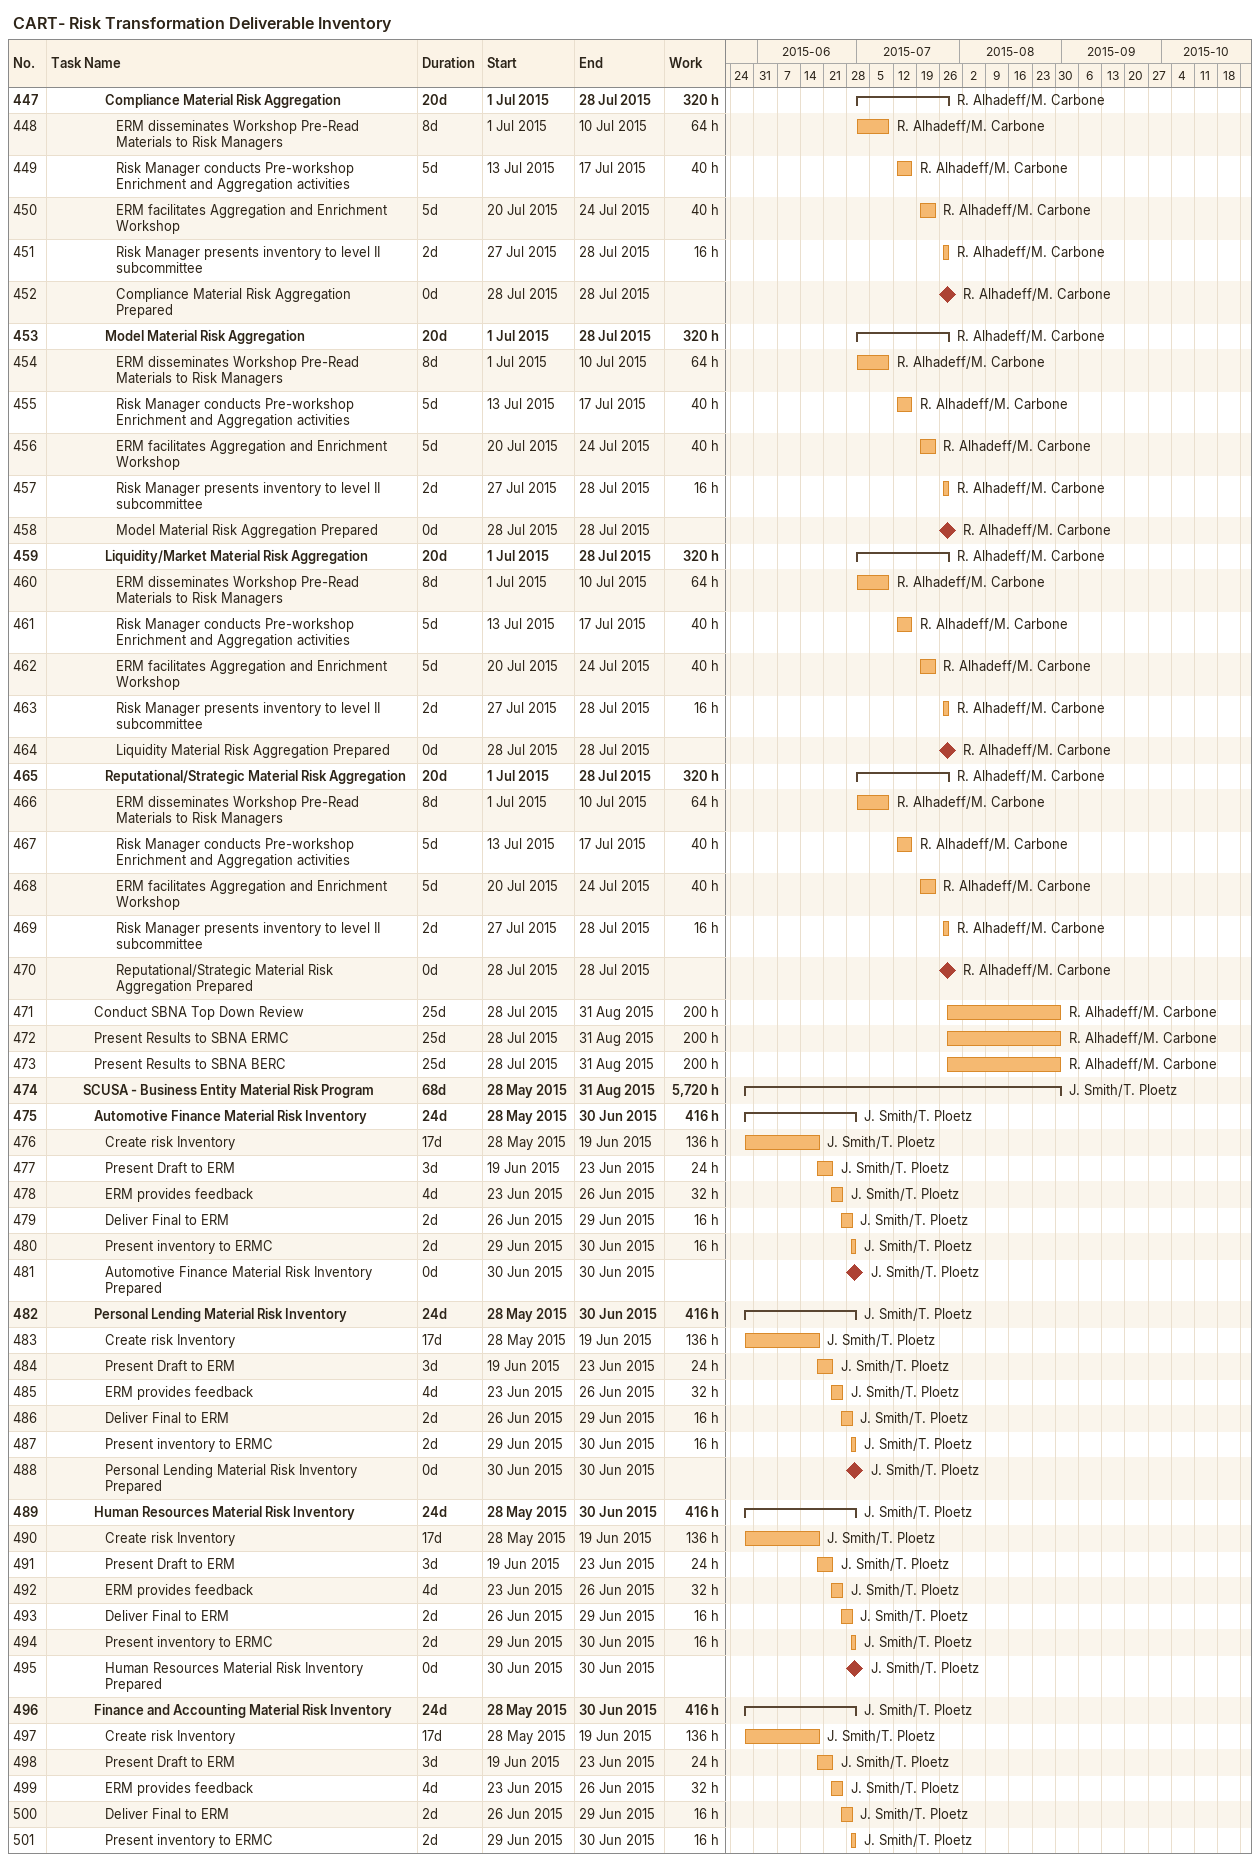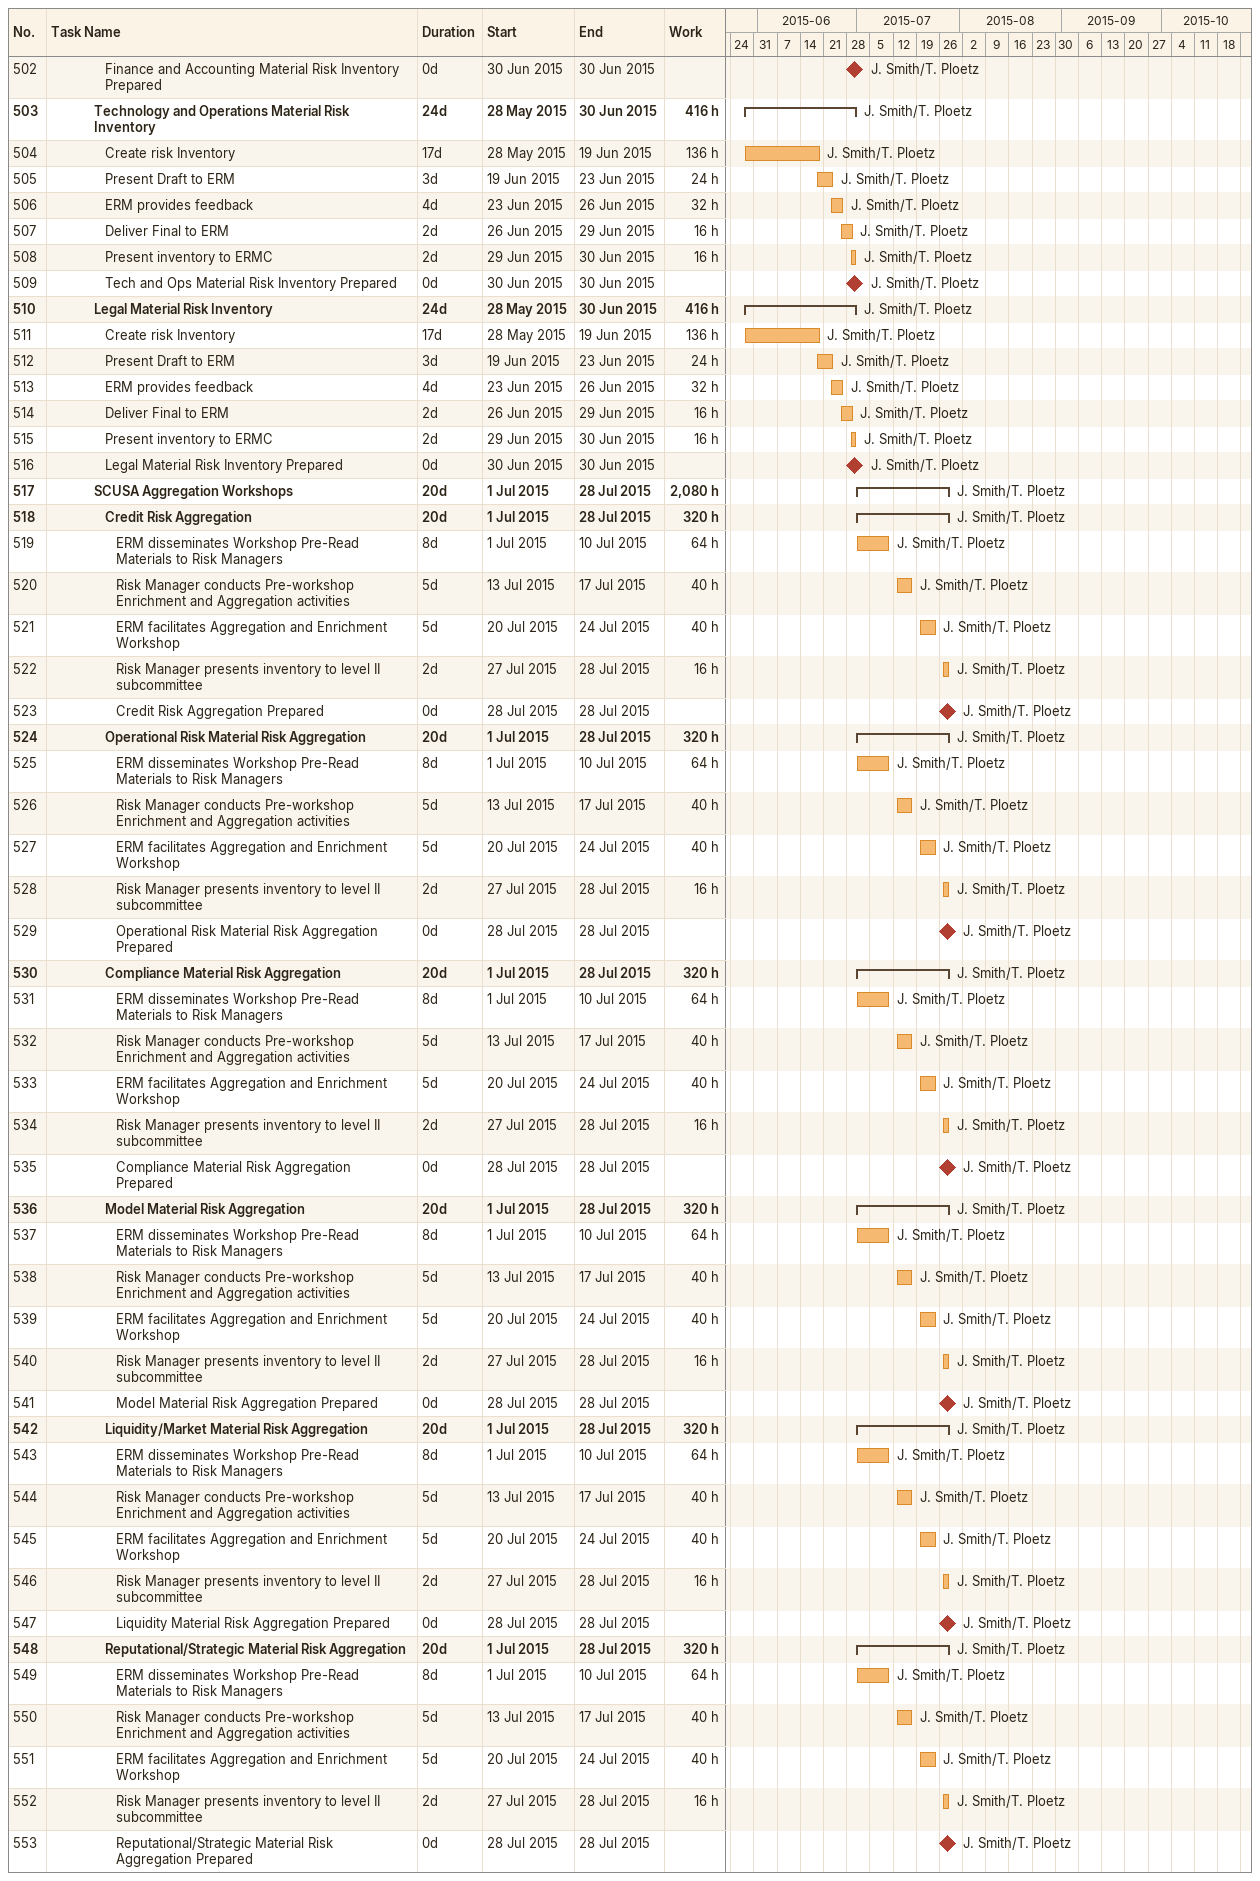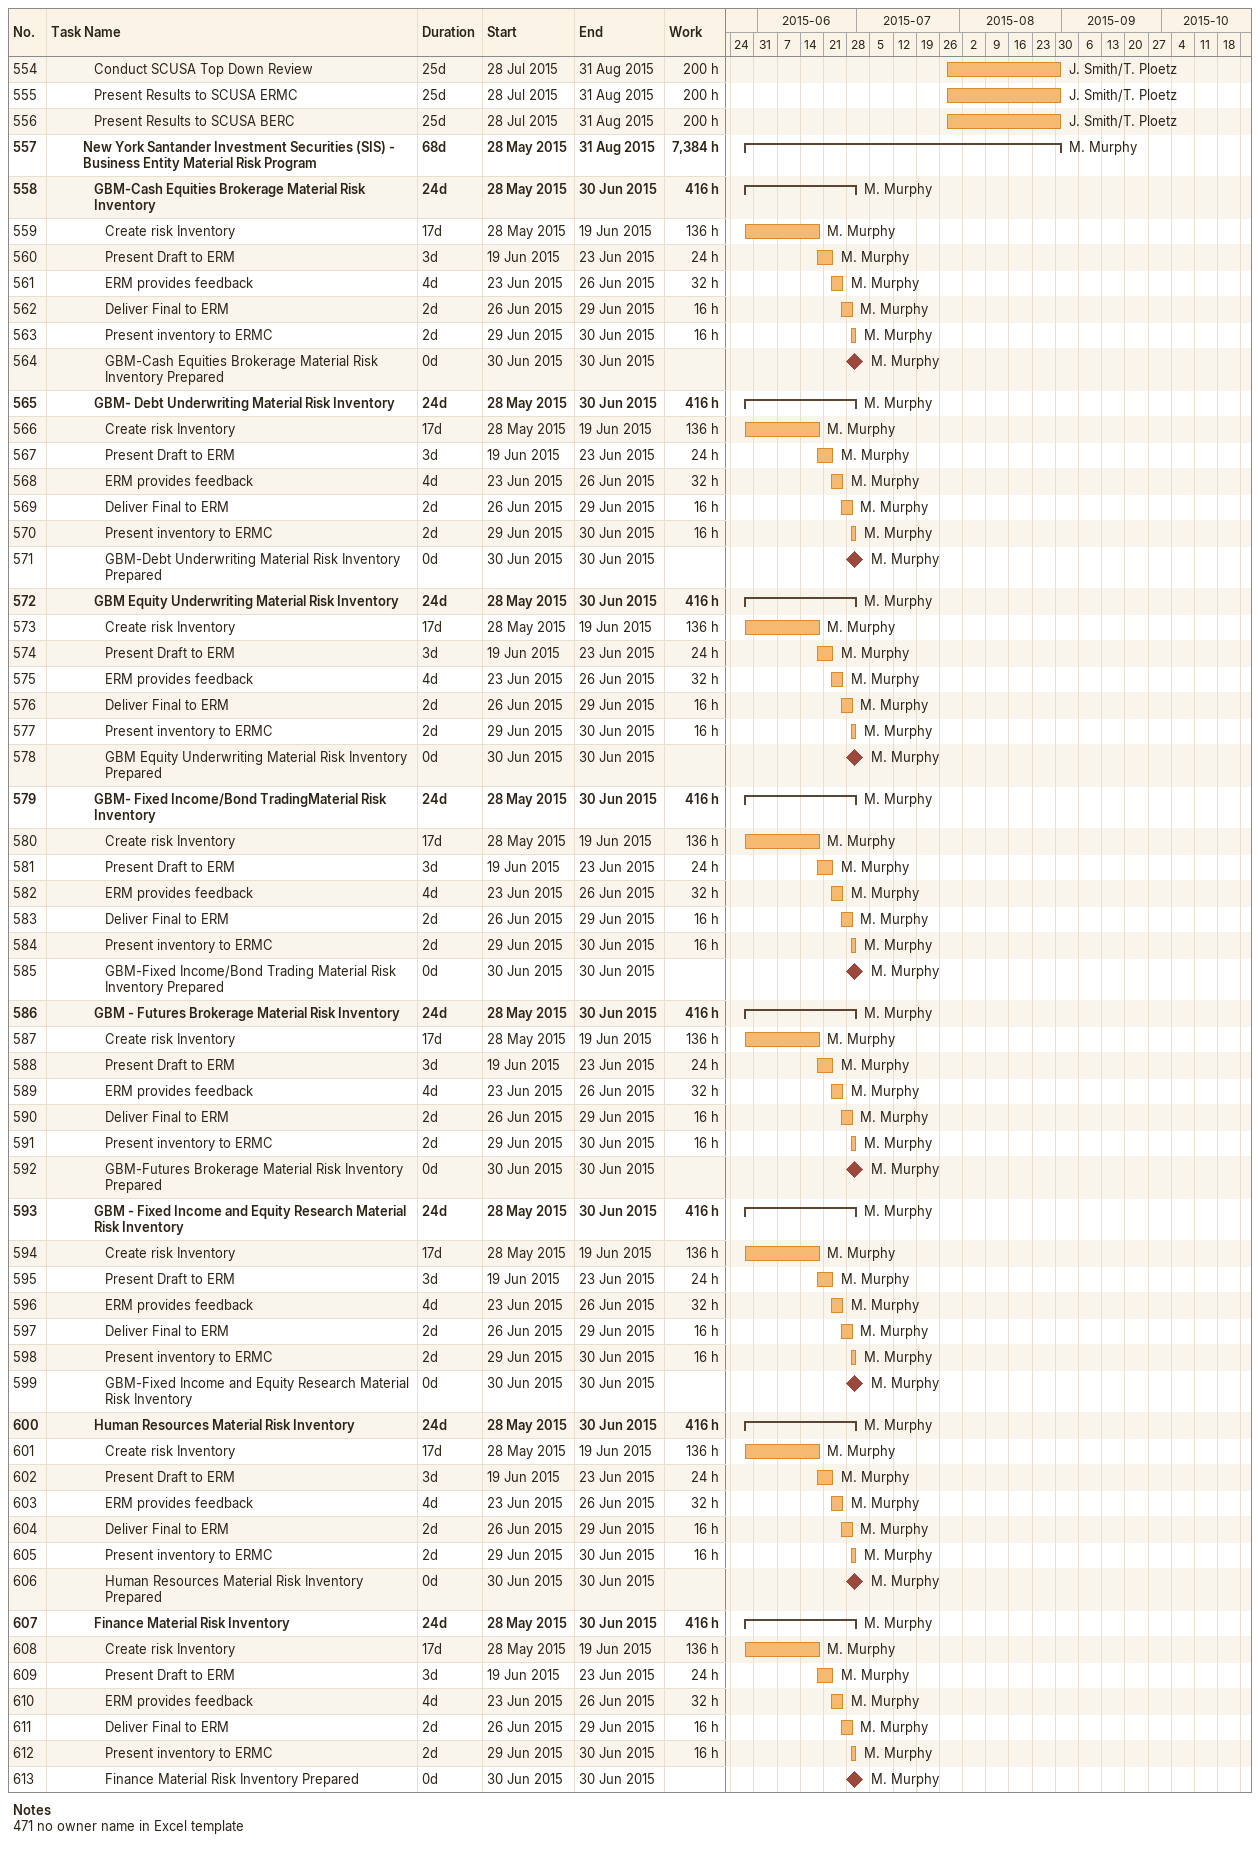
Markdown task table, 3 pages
CART- Risk Transformation Deliverable Inventory

| ID | Level | Task | Duration | Start | Finish | Resources | Work (h) |
|---|---|---|---|---|---|---|---|
| 447 | 6 | **Compliance Material Risk Aggregation** | 20d | 2015-07-01 | 2015-07-28 | R. Alhadeff/M. Carbone | 320 |
| 448 | 7 | ERM disseminates Workshop Pre-Read Materials to Risk Managers | 8d | 2015-07-01 | 2015-07-10 | R. Alhadeff/M. Carbone | 64 |
| 449 | 7 | Risk Manager conducts Pre-workshop Enrichment and Aggregation activities | 5d | 2015-07-13 | 2015-07-17 | R. Alhadeff/M. Carbone | 40 |
| 450 | 7 | ERM facilitates Aggregation and Enrichment Workshop | 5d | 2015-07-20 | 2015-07-24 | R. Alhadeff/M. Carbone | 40 |
| 451 | 7 | Risk Manager presents inventory to level II subcommittee | 2d | 2015-07-27 | 2015-07-28 | R. Alhadeff/M. Carbone | 16 |
| 452 | 7 | Compliance Material Risk Aggregation Prepared | 0d | 2015-07-28 | 2015-07-28 | R. Alhadeff/M. Carbone |  |
| 453 | 6 | **Model Material Risk Aggregation** | 20d | 2015-07-01 | 2015-07-28 | R. Alhadeff/M. Carbone | 320 |
| 454 | 7 | ERM disseminates Workshop Pre-Read Materials to Risk Managers | 8d | 2015-07-01 | 2015-07-10 | R. Alhadeff/M. Carbone | 64 |
| 455 | 7 | Risk Manager conducts Pre-workshop Enrichment and Aggregation activities | 5d | 2015-07-13 | 2015-07-17 | R. Alhadeff/M. Carbone | 40 |
| 456 | 7 | ERM facilitates Aggregation and Enrichment Workshop | 5d | 2015-07-20 | 2015-07-24 | R. Alhadeff/M. Carbone | 40 |
| 457 | 7 | Risk Manager presents inventory to level II subcommittee | 2d | 2015-07-27 | 2015-07-28 | R. Alhadeff/M. Carbone | 16 |
| 458 | 7 | Model Material Risk Aggregation Prepared | 0d | 2015-07-28 | 2015-07-28 | R. Alhadeff/M. Carbone |  |
| 459 | 6 | **Liquidity/Market Material Risk Aggregation** | 20d | 2015-07-01 | 2015-07-28 | R. Alhadeff/M. Carbone | 320 |
| 460 | 7 | ERM disseminates Workshop Pre-Read Materials to Risk Managers | 8d | 2015-07-01 | 2015-07-10 | R. Alhadeff/M. Carbone | 64 |
| 461 | 7 | Risk Manager conducts Pre-workshop Enrichment and Aggregation activities | 5d | 2015-07-13 | 2015-07-17 | R. Alhadeff/M. Carbone | 40 |
| 462 | 7 | ERM facilitates Aggregation and Enrichment Workshop | 5d | 2015-07-20 | 2015-07-24 | R. Alhadeff/M. Carbone | 40 |
| 463 | 7 | Risk Manager presents inventory to level II subcommittee | 2d | 2015-07-27 | 2015-07-28 | R. Alhadeff/M. Carbone | 16 |
| 464 | 7 | Liquidity Material Risk Aggregation Prepared | 0d | 2015-07-28 | 2015-07-28 | R. Alhadeff/M. Carbone |  |
| 465 | 6 | **Reputational/Strategic Material Risk Aggregation** | 20d | 2015-07-01 | 2015-07-28 | R. Alhadeff/M. Carbone | 320 |
| 466 | 7 | ERM disseminates Workshop Pre-Read Materials to Risk Managers | 8d | 2015-07-01 | 2015-07-10 | R. Alhadeff/M. Carbone | 64 |
| 467 | 7 | Risk Manager conducts Pre-workshop Enrichment and Aggregation activities | 5d | 2015-07-13 | 2015-07-17 | R. Alhadeff/M. Carbone | 40 |
| 468 | 7 | ERM facilitates Aggregation and Enrichment Workshop | 5d | 2015-07-20 | 2015-07-24 | R. Alhadeff/M. Carbone | 40 |
| 469 | 7 | Risk Manager presents inventory to level II subcommittee | 2d | 2015-07-27 | 2015-07-28 | R. Alhadeff/M. Carbone | 16 |
| 470 | 7 | Reputational/Strategic Material Risk Aggregation Prepared | 0d | 2015-07-28 | 2015-07-28 | R. Alhadeff/M. Carbone |  |
| 471 | 5 | Conduct SBNA Top Down Review | 25d | 2015-07-28 | 2015-08-31 | R. Alhadeff/M. Carbone | 200 |
| 472 | 5 | Present Results to SBNA ERMC | 25d | 2015-07-28 | 2015-08-31 | R. Alhadeff/M. Carbone | 200 |
| 473 | 5 | Present Results to SBNA BERC | 25d | 2015-07-28 | 2015-08-31 | R. Alhadeff/M. Carbone | 200 |
| 474 | 4 | **SCUSA - Business Entity Material Risk Program** | 68d | 2015-05-28 | 2015-08-31 | J. Smith/T. Ploetz | 5720 |
| 475 | 5 | **Automotive Finance Material Risk Inventory** | 24d | 2015-05-28 | 2015-06-30 | J. Smith/T. Ploetz | 416 |
| 476 | 6 | Create risk Inventory | 17d | 2015-05-28 | 2015-06-19 | J. Smith/T. Ploetz | 136 |
| 477 | 6 | Present Draft to ERM | 3d | 2015-06-19 | 2015-06-23 | J. Smith/T. Ploetz | 24 |
| 478 | 6 | ERM provides feedback | 4d | 2015-06-23 | 2015-06-26 | J. Smith/T. Ploetz | 32 |
| 479 | 6 | Deliver Final to ERM | 2d | 2015-06-26 | 2015-06-29 | J. Smith/T. Ploetz | 16 |
| 480 | 6 | Present inventory to ERMC | 2d | 2015-06-29 | 2015-06-30 | J. Smith/T. Ploetz | 16 |
| 481 | 6 | Automotive Finance Material Risk Inventory Prepared | 0d | 2015-06-30 | 2015-06-30 | J. Smith/T. Ploetz |  |
| 482 | 5 | **Personal Lending Material Risk Inventory** | 24d | 2015-05-28 | 2015-06-30 | J. Smith/T. Ploetz | 416 |
| 483 | 6 | Create risk Inventory | 17d | 2015-05-28 | 2015-06-19 | J. Smith/T. Ploetz | 136 |
| 484 | 6 | Present Draft to ERM | 3d | 2015-06-19 | 2015-06-23 | J. Smith/T. Ploetz | 24 |
| 485 | 6 | ERM provides feedback | 4d | 2015-06-23 | 2015-06-26 | J. Smith/T. Ploetz | 32 |
| 486 | 6 | Deliver Final to ERM | 2d | 2015-06-26 | 2015-06-29 | J. Smith/T. Ploetz | 16 |
| 487 | 6 | Present inventory to ERMC | 2d | 2015-06-29 | 2015-06-30 | J. Smith/T. Ploetz | 16 |
| 488 | 6 | Personal Lending Material Risk Inventory Prepared | 0d | 2015-06-30 | 2015-06-30 | J. Smith/T. Ploetz |  |
| 489 | 5 | **Human Resources Material Risk Inventory** | 24d | 2015-05-28 | 2015-06-30 | J. Smith/T. Ploetz | 416 |
| 490 | 6 | Create risk Inventory | 17d | 2015-05-28 | 2015-06-19 | J. Smith/T. Ploetz | 136 |
| 491 | 6 | Present Draft to ERM | 3d | 2015-06-19 | 2015-06-23 | J. Smith/T. Ploetz | 24 |
| 492 | 6 | ERM provides feedback | 4d | 2015-06-23 | 2015-06-26 | J. Smith/T. Ploetz | 32 |
| 493 | 6 | Deliver Final to ERM | 2d | 2015-06-26 | 2015-06-29 | J. Smith/T. Ploetz | 16 |
| 494 | 6 | Present inventory to ERMC | 2d | 2015-06-29 | 2015-06-30 | J. Smith/T. Ploetz | 16 |
| 495 | 6 | Human Resources Material Risk Inventory Prepared | 0d | 2015-06-30 | 2015-06-30 | J. Smith/T. Ploetz |  |
| 496 | 5 | **Finance and Accounting Material Risk Inventory** | 24d | 2015-05-28 | 2015-06-30 | J. Smith/T. Ploetz | 416 |
| 497 | 6 | Create risk Inventory | 17d | 2015-05-28 | 2015-06-19 | J. Smith/T. Ploetz | 136 |
| 498 | 6 | Present Draft to ERM | 3d | 2015-06-19 | 2015-06-23 | J. Smith/T. Ploetz | 24 |
| 499 | 6 | ERM provides feedback | 4d | 2015-06-23 | 2015-06-26 | J. Smith/T. Ploetz | 32 |
| 500 | 6 | Deliver Final to ERM | 2d | 2015-06-26 | 2015-06-29 | J. Smith/T. Ploetz | 16 |
| 501 | 6 | Present inventory to ERMC | 2d | 2015-06-29 | 2015-06-30 | J. Smith/T. Ploetz | 16 |
| 502 | 6 | Finance and Accounting Material Risk Inventory Prepared | 0d | 2015-06-30 | 2015-06-30 | J. Smith/T. Ploetz |  |
| 503 | 5 | **Technology and Operations Material Risk Inventory** | 24d | 2015-05-28 | 2015-06-30 | J. Smith/T. Ploetz | 416 |
| 504 | 6 | Create risk Inventory | 17d | 2015-05-28 | 2015-06-19 | J. Smith/T. Ploetz | 136 |
| 505 | 6 | Present Draft to ERM | 3d | 2015-06-19 | 2015-06-23 | J. Smith/T. Ploetz | 24 |
| 506 | 6 | ERM provides feedback | 4d | 2015-06-23 | 2015-06-26 | J. Smith/T. Ploetz | 32 |
| 507 | 6 | Deliver Final to ERM | 2d | 2015-06-26 | 2015-06-29 | J. Smith/T. Ploetz | 16 |
| 508 | 6 | Present inventory to ERMC | 2d | 2015-06-29 | 2015-06-30 | J. Smith/T. Ploetz | 16 |
| 509 | 6 | Tech and Ops Material Risk Inventory Prepared | 0d | 2015-06-30 | 2015-06-30 | J. Smith/T. Ploetz |  |
| 510 | 5 | **Legal Material Risk Inventory** | 24d | 2015-05-28 | 2015-06-30 | J. Smith/T. Ploetz | 416 |
| 511 | 6 | Create risk Inventory | 17d | 2015-05-28 | 2015-06-19 | J. Smith/T. Ploetz | 136 |
| 512 | 6 | Present Draft to ERM | 3d | 2015-06-19 | 2015-06-23 | J. Smith/T. Ploetz | 24 |
| 513 | 6 | ERM provides feedback | 4d | 2015-06-23 | 2015-06-26 | J. Smith/T. Ploetz | 32 |
| 514 | 6 | Deliver Final to ERM | 2d | 2015-06-26 | 2015-06-29 | J. Smith/T. Ploetz | 16 |
| 515 | 6 | Present inventory to ERMC | 2d | 2015-06-29 | 2015-06-30 | J. Smith/T. Ploetz | 16 |
| 516 | 6 | Legal Material Risk Inventory Prepared | 0d | 2015-06-30 | 2015-06-30 | J. Smith/T. Ploetz |  |
| 517 | 5 | **SCUSA Aggregation Workshops** | 20d | 2015-07-01 | 2015-07-28 | J. Smith/T. Ploetz | 2080 |
| 518 | 6 | **Credit Risk Aggregation** | 20d | 2015-07-01 | 2015-07-28 | J. Smith/T. Ploetz | 320 |
| 519 | 7 | ERM disseminates Workshop Pre-Read Materials to Risk Managers | 8d | 2015-07-01 | 2015-07-10 | J. Smith/T. Ploetz | 64 |
| 520 | 7 | Risk Manager conducts Pre-workshop Enrichment and Aggregation activities | 5d | 2015-07-13 | 2015-07-17 | J. Smith/T. Ploetz | 40 |
| 521 | 7 | ERM facilitates Aggregation and Enrichment Workshop | 5d | 2015-07-20 | 2015-07-24 | J. Smith/T. Ploetz | 40 |
| 522 | 7 | Risk Manager presents inventory to level II subcommittee | 2d | 2015-07-27 | 2015-07-28 | J. Smith/T. Ploetz | 16 |
| 523 | 7 | Credit Risk Aggregation Prepared | 0d | 2015-07-28 | 2015-07-28 | J. Smith/T. Ploetz |  |
| 524 | 6 | **Operational Risk Material Risk Aggregation** | 20d | 2015-07-01 | 2015-07-28 | J. Smith/T. Ploetz | 320 |
| 525 | 7 | ERM disseminates Workshop Pre-Read Materials to Risk Managers | 8d | 2015-07-01 | 2015-07-10 | J. Smith/T. Ploetz | 64 |
| 526 | 7 | Risk Manager conducts Pre-workshop Enrichment and Aggregation activities | 5d | 2015-07-13 | 2015-07-17 | J. Smith/T. Ploetz | 40 |
| 527 | 7 | ERM facilitates Aggregation and Enrichment Workshop | 5d | 2015-07-20 | 2015-07-24 | J. Smith/T. Ploetz | 40 |
| 528 | 7 | Risk Manager presents inventory to level II subcommittee | 2d | 2015-07-27 | 2015-07-28 | J. Smith/T. Ploetz | 16 |
| 529 | 7 | Operational Risk Material Risk Aggregation Prepared | 0d | 2015-07-28 | 2015-07-28 | J. Smith/T. Ploetz |  |
| 530 | 6 | **Compliance Material Risk Aggregation** | 20d | 2015-07-01 | 2015-07-28 | J. Smith/T. Ploetz | 320 |
| 531 | 7 | ERM disseminates Workshop Pre-Read Materials to Risk Managers | 8d | 2015-07-01 | 2015-07-10 | J. Smith/T. Ploetz | 64 |
| 532 | 7 | Risk Manager conducts Pre-workshop Enrichment and Aggregation activities | 5d | 2015-07-13 | 2015-07-17 | J. Smith/T. Ploetz | 40 |
| 533 | 7 | ERM facilitates Aggregation and Enrichment Workshop | 5d | 2015-07-20 | 2015-07-24 | J. Smith/T. Ploetz | 40 |
| 534 | 7 | Risk Manager presents inventory to level II subcommittee | 2d | 2015-07-27 | 2015-07-28 | J. Smith/T. Ploetz | 16 |
| 535 | 7 | Compliance Material Risk Aggregation Prepared | 0d | 2015-07-28 | 2015-07-28 | J. Smith/T. Ploetz |  |
| 536 | 6 | **Model Material Risk Aggregation** | 20d | 2015-07-01 | 2015-07-28 | J. Smith/T. Ploetz | 320 |
| 537 | 7 | ERM disseminates Workshop Pre-Read Materials to Risk Managers | 8d | 2015-07-01 | 2015-07-10 | J. Smith/T. Ploetz | 64 |
| 538 | 7 | Risk Manager conducts Pre-workshop Enrichment and Aggregation activities | 5d | 2015-07-13 | 2015-07-17 | J. Smith/T. Ploetz | 40 |
| 539 | 7 | ERM facilitates Aggregation and Enrichment Workshop | 5d | 2015-07-20 | 2015-07-24 | J. Smith/T. Ploetz | 40 |
| 540 | 7 | Risk Manager presents inventory to level II subcommittee | 2d | 2015-07-27 | 2015-07-28 | J. Smith/T. Ploetz | 16 |
| 541 | 7 | Model Material Risk Aggregation Prepared | 0d | 2015-07-28 | 2015-07-28 | J. Smith/T. Ploetz |  |
| 542 | 6 | **Liquidity/Market Material Risk Aggregation** | 20d | 2015-07-01 | 2015-07-28 | J. Smith/T. Ploetz | 320 |
| 543 | 7 | ERM disseminates Workshop Pre-Read Materials to Risk Managers | 8d | 2015-07-01 | 2015-07-10 | J. Smith/T. Ploetz | 64 |
| 544 | 7 | Risk Manager conducts Pre-workshop Enrichment and Aggregation activities | 5d | 2015-07-13 | 2015-07-17 | J. Smith/T. Ploetz | 40 |
| 545 | 7 | ERM facilitates Aggregation and Enrichment Workshop | 5d | 2015-07-20 | 2015-07-24 | J. Smith/T. Ploetz | 40 |
| 546 | 7 | Risk Manager presents inventory to level II subcommittee | 2d | 2015-07-27 | 2015-07-28 | J. Smith/T. Ploetz | 16 |
| 547 | 7 | Liquidity Material Risk Aggregation Prepared | 0d | 2015-07-28 | 2015-07-28 | J. Smith/T. Ploetz |  |
| 548 | 6 | **Reputational/Strategic Material Risk Aggregation** | 20d | 2015-07-01 | 2015-07-28 | J. Smith/T. Ploetz | 320 |
| 549 | 7 | ERM disseminates Workshop Pre-Read Materials to Risk Managers | 8d | 2015-07-01 | 2015-07-10 | J. Smith/T. Ploetz | 64 |
| 550 | 7 | Risk Manager conducts Pre-workshop Enrichment and Aggregation activities | 5d | 2015-07-13 | 2015-07-17 | J. Smith/T. Ploetz | 40 |
| 551 | 7 | ERM facilitates Aggregation and Enrichment Workshop | 5d | 2015-07-20 | 2015-07-24 | J. Smith/T. Ploetz | 40 |
| 552 | 7 | Risk Manager presents inventory to level II subcommittee | 2d | 2015-07-27 | 2015-07-28 | J. Smith/T. Ploetz | 16 |
| 553 | 7 | Reputational/Strategic Material Risk Aggregation Prepared | 0d | 2015-07-28 | 2015-07-28 | J. Smith/T. Ploetz |  |
| 554 | 5 | Conduct SCUSA Top Down Review | 25d | 2015-07-28 | 2015-08-31 | J. Smith/T. Ploetz | 200 |
| 555 | 5 | Present Results to SCUSA ERMC | 25d | 2015-07-28 | 2015-08-31 | J. Smith/T. Ploetz | 200 |
| 556 | 5 | Present Results to SCUSA BERC | 25d | 2015-07-28 | 2015-08-31 | J. Smith/T. Ploetz | 200 |
| 557 | 4 | **New York Santander Investment Securities (SIS) - Business Entity Material Risk Program** | 68d | 2015-05-28 | 2015-08-31 | M. Murphy | 7384 |
| 558 | 5 | **GBM-Cash Equities Brokerage Material Risk Inventory** | 24d | 2015-05-28 | 2015-06-30 | M. Murphy | 416 |
| 559 | 6 | Create risk Inventory | 17d | 2015-05-28 | 2015-06-19 | M. Murphy | 136 |
| 560 | 6 | Present Draft to ERM | 3d | 2015-06-19 | 2015-06-23 | M. Murphy | 24 |
| 561 | 6 | ERM provides feedback | 4d | 2015-06-23 | 2015-06-26 | M. Murphy | 32 |
| 562 | 6 | Deliver Final to ERM | 2d | 2015-06-26 | 2015-06-29 | M. Murphy | 16 |
| 563 | 6 | Present inventory to ERMC | 2d | 2015-06-29 | 2015-06-30 | M. Murphy | 16 |
| 564 | 6 | GBM-Cash Equities Brokerage Material Risk Inventory Prepared | 0d | 2015-06-30 | 2015-06-30 | M. Murphy |  |
| 565 | 5 | **GBM- Debt Underwriting Material Risk Inventory** | 24d | 2015-05-28 | 2015-06-30 | M. Murphy | 416 |
| 566 | 6 | Create risk Inventory | 17d | 2015-05-28 | 2015-06-19 | M. Murphy | 136 |
| 567 | 6 | Present Draft to ERM | 3d | 2015-06-19 | 2015-06-23 | M. Murphy | 24 |
| 568 | 6 | ERM provides feedback | 4d | 2015-06-23 | 2015-06-26 | M. Murphy | 32 |
| 569 | 6 | Deliver Final to ERM | 2d | 2015-06-26 | 2015-06-29 | M. Murphy | 16 |
| 570 | 6 | Present inventory to ERMC | 2d | 2015-06-29 | 2015-06-30 | M. Murphy | 16 |
| 571 | 6 | GBM-Debt Underwriting Material Risk Inventory Prepared | 0d | 2015-06-30 | 2015-06-30 | M. Murphy |  |
| 572 | 5 | **GBM Equity Underwriting Material Risk Inventory** | 24d | 2015-05-28 | 2015-06-30 | M. Murphy | 416 |
| 573 | 6 | Create risk Inventory | 17d | 2015-05-28 | 2015-06-19 | M. Murphy | 136 |
| 574 | 6 | Present Draft to ERM | 3d | 2015-06-19 | 2015-06-23 | M. Murphy | 24 |
| 575 | 6 | ERM provides feedback | 4d | 2015-06-23 | 2015-06-26 | M. Murphy | 32 |
| 576 | 6 | Deliver Final to ERM | 2d | 2015-06-26 | 2015-06-29 | M. Murphy | 16 |
| 577 | 6 | Present inventory to ERMC | 2d | 2015-06-29 | 2015-06-30 | M. Murphy | 16 |
| 578 | 6 | GBM Equity Underwriting Material Risk Inventory Prepared | 0d | 2015-06-30 | 2015-06-30 | M. Murphy |  |
| 579 | 5 | **GBM- Fixed Income/Bond TradingMaterial Risk Inventory** | 24d | 2015-05-28 | 2015-06-30 | M. Murphy | 416 |
| 580 | 6 | Create risk Inventory | 17d | 2015-05-28 | 2015-06-19 | M. Murphy | 136 |
| 581 | 6 | Present Draft to ERM | 3d | 2015-06-19 | 2015-06-23 | M. Murphy | 24 |
| 582 | 6 | ERM provides feedback | 4d | 2015-06-23 | 2015-06-26 | M. Murphy | 32 |
| 583 | 6 | Deliver Final to ERM | 2d | 2015-06-26 | 2015-06-29 | M. Murphy | 16 |
| 584 | 6 | Present inventory to ERMC | 2d | 2015-06-29 | 2015-06-30 | M. Murphy | 16 |
| 585 | 6 | GBM-Fixed Income/Bond Trading Material Risk Inventory Prepared | 0d | 2015-06-30 | 2015-06-30 | M. Murphy |  |
| 586 | 5 | **GBM - Futures Brokerage Material Risk Inventory** | 24d | 2015-05-28 | 2015-06-30 | M. Murphy | 416 |
| 587 | 6 | Create risk Inventory | 17d | 2015-05-28 | 2015-06-19 | M. Murphy | 136 |
| 588 | 6 | Present Draft to ERM | 3d | 2015-06-19 | 2015-06-23 | M. Murphy | 24 |
| 589 | 6 | ERM provides feedback | 4d | 2015-06-23 | 2015-06-26 | M. Murphy | 32 |
| 590 | 6 | Deliver Final to ERM | 2d | 2015-06-26 | 2015-06-29 | M. Murphy | 16 |
| 591 | 6 | Present inventory to ERMC | 2d | 2015-06-29 | 2015-06-30 | M. Murphy | 16 |
| 592 | 6 | GBM-Futures Brokerage Material Risk Inventory Prepared | 0d | 2015-06-30 | 2015-06-30 | M. Murphy |  |
| 593 | 5 | **GBM - Fixed Income and Equity Research Material Risk Inventory** | 24d | 2015-05-28 | 2015-06-30 | M. Murphy | 416 |
| 594 | 6 | Create risk Inventory | 17d | 2015-05-28 | 2015-06-19 | M. Murphy | 136 |
| 595 | 6 | Present Draft to ERM | 3d | 2015-06-19 | 2015-06-23 | M. Murphy | 24 |
| 596 | 6 | ERM provides feedback | 4d | 2015-06-23 | 2015-06-26 | M. Murphy | 32 |
| 597 | 6 | Deliver Final to ERM | 2d | 2015-06-26 | 2015-06-29 | M. Murphy | 16 |
| 598 | 6 | Present inventory to ERMC | 2d | 2015-06-29 | 2015-06-30 | M. Murphy | 16 |
| 599 | 6 | GBM-Fixed Income and Equity Research Material Risk Inventory | 0d | 2015-06-30 | 2015-06-30 | M. Murphy |  |
| 600 | 5 | **Human Resources Material Risk Inventory** | 24d | 2015-05-28 | 2015-06-30 | M. Murphy | 416 |
| 601 | 6 | Create risk Inventory | 17d | 2015-05-28 | 2015-06-19 | M. Murphy | 136 |
| 602 | 6 | Present Draft to ERM | 3d | 2015-06-19 | 2015-06-23 | M. Murphy | 24 |
| 603 | 6 | ERM provides feedback | 4d | 2015-06-23 | 2015-06-26 | M. Murphy | 32 |
| 604 | 6 | Deliver Final to ERM | 2d | 2015-06-26 | 2015-06-29 | M. Murphy | 16 |
| 605 | 6 | Present inventory to ERMC | 2d | 2015-06-29 | 2015-06-30 | M. Murphy | 16 |
| 606 | 6 | Human Resources Material Risk Inventory Prepared | 0d | 2015-06-30 | 2015-06-30 | M. Murphy |  |
| 607 | 5 | **Finance Material Risk Inventory** | 24d | 2015-05-28 | 2015-06-30 | M. Murphy | 416 |
| 608 | 6 | Create risk Inventory | 17d | 2015-05-28 | 2015-06-19 | M. Murphy | 136 |
| 609 | 6 | Present Draft to ERM | 3d | 2015-06-19 | 2015-06-23 | M. Murphy | 24 |
| 610 | 6 | ERM provides feedback | 4d | 2015-06-23 | 2015-06-26 | M. Murphy | 32 |
| 611 | 6 | Deliver Final to ERM | 2d | 2015-06-26 | 2015-06-29 | M. Murphy | 16 |
| 612 | 6 | Present inventory to ERMC | 2d | 2015-06-29 | 2015-06-30 | M. Murphy | 16 |
| 613 | 6 | Finance Material Risk Inventory Prepared | 0d | 2015-06-30 | 2015-06-30 | M. Murphy |  |

Notes
- 471: no owner name in Excel template
